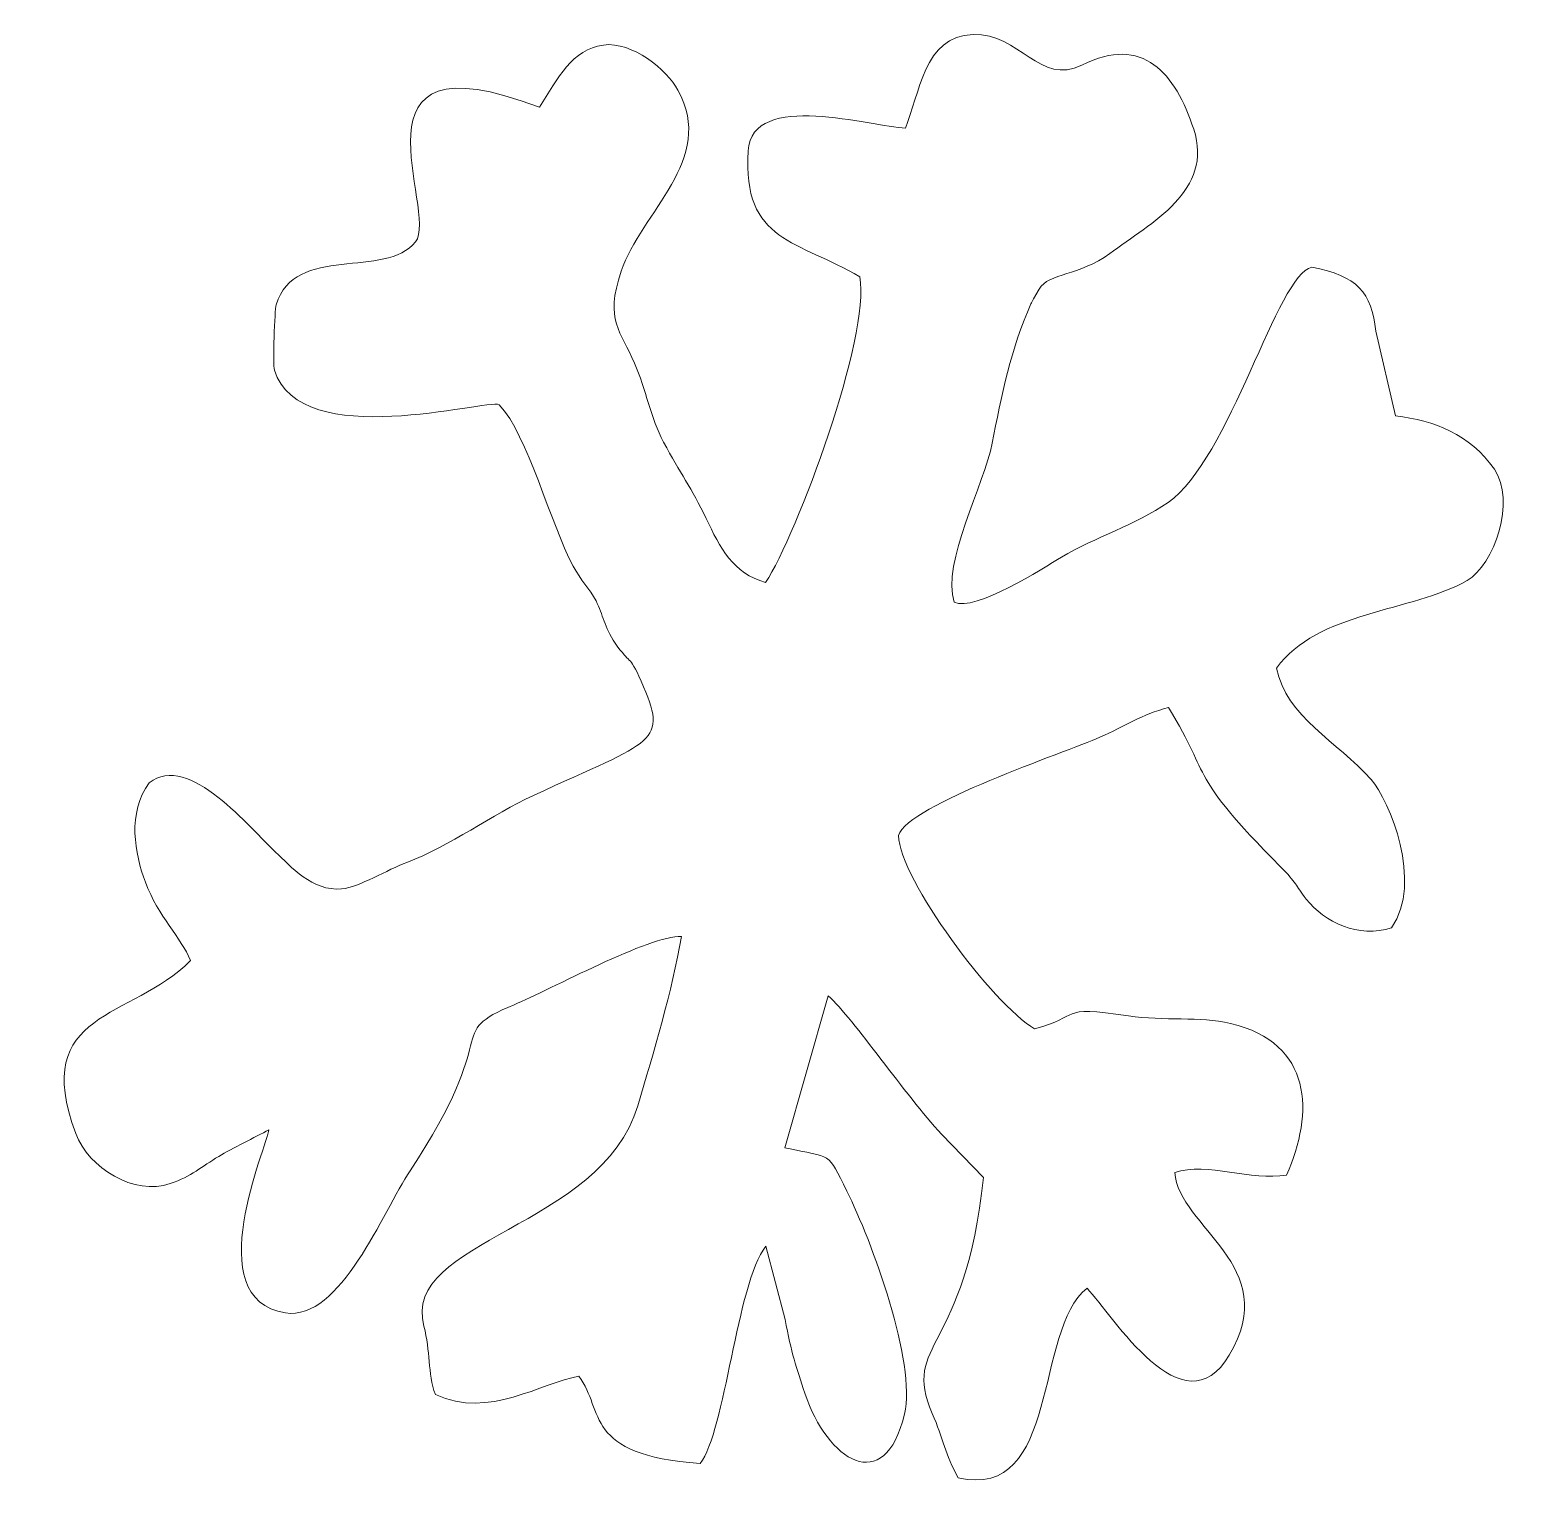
# Model space of a CAD drawing. Header units: millimetres. Extents: x -127 to 127, y -90 to 89.
# Drawn here: x -92.82 to -83.09, y -60.46 to -50.83 of the extents above; entities that cross this region are included whole.
import ezdxf

# ---------------------------------------------------------------- set-up
doc = ezdxf.new("R2010")
doc.units = ezdxf.units.MM
doc.header["$MEASUREMENT"] = 0
doc.layers.add('Layer 1', color=7, linetype='Continuous')

msp = doc.modelspace()

# ---------------------------------------------------------------- linework, layer by layer
at = {"layer": 'Layer 1', "color": 1, "lineweight": 9}
msp.add_open_spline([(-91.2569, -58.0287), (-91.2675, -58.1278), (-91.7215, -59.1395), (-91.1489, -59.2284), (-91.1489, -59.2284), (-90.7894, -59.2841), (-90.5107, -58.5645), (-90.3335, -58.2978), (-90.3335, -58.2978), (-89.7176, -57.3714), (-90.1203, -57.4056), (-89.6522, -57.2109), (-89.6522, -57.2109), (-89.4202, -57.1144), (-88.7617, -56.7525), (-88.5576, -56.7648), (-88.5576, -56.7648), (-88.6178, -57.1193), (-88.7388, -57.5214), (-88.8427, -57.8717), (-88.8427, -57.8717), (-89.081, -58.6753), (-90.3952, -58.7479), (-90.2429, -59.3163), (-90.2429, -59.3163), (-90.1997, -59.4774), (-90.2193, -59.6215), (-90.1679, -59.7637), (-90.1679, -59.7637), (-89.8155, -59.9257), (-89.4758, -59.6841), (-89.2278, -59.6432), (-89.2278, -59.6432), (-89.0575, -59.8722), (-89.2058, -60.1566), (-88.4345, -60.2147), (-88.4345, -60.2147), (-88.2701, -60.0052), (-88.1965, -59.0449), (-88.0053, -58.7915), (-88.0053, -58.7915), (-88.0053, -58.7915), (-87.878, -59.2716), (-87.878, -59.2716), (-87.878, -59.2716), (-87.8384, -59.4889), (-87.8043, -59.5869), (-87.7493, -59.7539), (-87.7493, -59.7539), (-87.6035, -60.1962), (-87.2266, -60.4368), (-87.0976, -59.8918), (-87.0976, -59.8918), (-87.0179, -59.5551), (-87.3124, -58.754), (-87.4742, -58.4305), (-87.4742, -58.4305), (-87.6056, -58.1679), (-87.5602, -58.2163), (-87.8805, -58.1473), (-87.8805, -58.1473), (-87.8805, -58.1473), (-87.596, -57.152), (-87.596, -57.152), (-87.596, -57.152), (-87.4244, -57.3082), (-87.0956, -57.7992), (-86.8544, -58.0581), (-86.8544, -58.0581), (-86.8544, -58.0581), (-86.5802, -58.3421), (-86.5802, -58.3421), (-86.5802, -58.3421), (-86.6984, -59.4893), (-87.1191, -59.4179), (-86.9154, -59.8863), (-86.9154, -59.8863), (-86.8425, -60.0541), (-86.8312, -60.1554), (-86.7465, -60.3074), (-86.7465, -60.3074), (-86.0751, -60.4618), (-86.2516, -59.3384), (-85.902, -59.067), (-85.902, -59.067), (-85.7329, -59.2452), (-85.2721, -60.0097), (-84.9709, -59.5046), (-84.9709, -59.5046), (-84.6214, -58.9181), (-85.3001, -58.6714), (-85.3283, -58.3088), (-85.3283, -58.3088), (-85.113, -58.24), (-84.8298, -58.3653), (-84.5956, -58.3256), (-84.5956, -58.3256), (-84.4166, -57.9173), (-84.4224, -57.4624), (-84.9627, -57.3337), (-84.9627, -57.3337), (-85.168, -57.2848), (-85.3944, -57.3192), (-85.6312, -57.2833), (-85.6312, -57.2833), (-86.1095, -57.2106), (-85.9308, -57.2908), (-86.245, -57.3674), (-86.245, -57.3674), (-86.5195, -57.2094), (-87.1273, -56.3895), (-87.1371, -56.1016), (-87.1371, -56.1016), (-87.0722, -55.9006), (-86.0445, -55.5591), (-85.818, -55.4595), (-85.818, -55.4595), (-85.6535, -55.3873), (-85.5443, -55.3095), (-85.3695, -55.2649), (-85.3695, -55.2649), (-85.0717, -55.7493), (-85.2536, -55.6825), (-84.6377, -56.3052), (-84.6377, -56.3052), (-84.5251, -56.419), (-84.5424, -56.4223), (-84.4673, -56.5185), (-84.4673, -56.5185), (-84.3491, -56.6699), (-84.1233, -56.777), (-83.9091, -56.7062), (-83.9091, -56.7062), (-83.7007, -56.4119), (-83.9209, -55.872), (-84.0426, -55.7357), (-84.0426, -55.7357), (-84.264, -55.4877), (-84.5991, -55.3257), (-84.661, -55.0066), (-84.661, -55.0066), (-84.3972, -54.6354), (-83.774, -54.638), (-83.4137, -54.4329), (-83.4137, -54.4329), (-83.2384, -54.333), (-83.0926, -53.9088), (-83.2361, -53.7043), (-83.2361, -53.7043), (-83.3985, -53.4727), (-83.6267, -53.3857), (-83.8834, -53.3556), (-83.8834, -53.3556), (-83.8834, -53.3556), (-84.0112, -52.8005), (-84.0112, -52.8005), (-84.0112, -52.8005), (-84.0401, -52.5469), (-84.1329, -52.4371), (-84.4311, -52.3819), (-84.4311, -52.3819), (-84.6561, -52.4241), (-84.9675, -53.6438), (-85.3718, -53.9216), (-85.3718, -53.9216), (-85.5873, -54.0696), (-85.8461, -54.148), (-86.0691, -54.2804), (-86.0691, -54.2804), (-86.1862, -54.3498), (-86.6372, -54.6413), (-86.7713, -54.5744), (-86.7713, -54.5744), (-86.8558, -54.3211), (-86.5743, -53.7967), (-86.5225, -53.5328), (-86.5225, -53.5328), (-86.4647, -53.2379), (-86.3981, -52.9), (-86.2691, -52.6222), (-86.2691, -52.6222), (-86.2638, -52.6108), (-86.2587, -52.6004), (-86.2531, -52.5894), (-86.2531, -52.5894), (-86.2531, -52.5894), (-86.2155, -52.525), (-86.2155, -52.525), (-86.2155, -52.525), (-86.1524, -52.4154), (-85.9523, -52.4398), (-85.7539, -52.2928), (-85.7539, -52.2928), (-85.481, -52.0906), (-85.0721, -51.8788), (-85.2038, -51.4784), (-85.2038, -51.4784), (-85.3242, -51.1122), (-85.5361, -50.8566), (-85.9355, -51.0577), (-85.9355, -51.0577), (-86.2115, -51.1966), (-86.3435, -50.8485), (-86.6479, -50.8572), (-86.6479, -50.8572), (-86.9741, -50.8666), (-86.9983, -51.2551), (-87.0912, -51.47), (-87.0912, -51.47), (-87.3098, -51.4644), (-88.0943, -51.219), (-88.1206, -51.6198), (-88.1206, -51.6198), (-88.1601, -52.2232), (-87.7882, -52.2051), (-87.3892, -52.445), (-87.3892, -52.445), (-87.3178, -52.8322), (-87.8015, -54.1347), (-88.006, -54.4456), (-88.006, -54.4456), (-88.2199, -54.3862), (-88.3045, -54.2179), (-88.3954, -54.0266), (-88.3954, -54.0266), (-88.4899, -53.8277), (-88.5659, -53.7306), (-88.6736, -53.5277), (-88.6736, -53.5277), (-88.7583, -53.3682), (-88.7892, -53.1861), (-88.8644, -53.0089), (-88.8644, -53.0089), (-88.9518, -52.8032), (-89.0613, -52.7314), (-88.952, -52.4079), (-88.952, -52.4079), (-88.822, -52.023), (-88.3281, -51.6761), (-88.5796, -51.2225), (-88.5796, -51.2225), (-88.6534, -51.0894), (-88.8774, -50.9013), (-89.0683, -50.9266), (-89.0683, -50.9266), (-89.2736, -50.9539), (-89.3642, -51.1426), (-89.4871, -51.3343), (-89.4871, -51.3343), (-90.8074, -50.8265), (-90.1404, -52.0173), (-90.2981, -52.2162), (-90.2981, -52.2162), (-90.4914, -52.4601), (-91.0911, -52.2274), (-91.2098, -52.6272), (-91.2098, -52.6272), (-91.2194, -52.6595), (-91.2332, -53.0188), (-91.2217, -53.055), (-91.2217, -53.055), (-91.0501, -53.5986), (-89.8343, -53.2427), (-89.7496, -53.2817), (-89.7496, -53.2817), (-89.5623, -53.4815), (-89.4152, -54.0602), (-89.2654, -54.3396), (-89.2654, -54.3396), (-89.2162, -54.4316), (-89.1597, -54.4826), (-89.1162, -54.5668), (-89.1162, -54.5668), (-89.0695, -54.6572), (-89.0648, -54.7344), (-88.9902, -54.8433), (-88.9902, -54.8433), (-88.8885, -54.9914), (-88.9038, -54.9064), (-88.821, -55.0914), (-88.821, -55.0914), (-88.6367, -55.5027), (-88.7344, -55.4739), (-89.5264, -55.8402), (-89.5264, -55.8402), (-89.7958, -55.9647), (-90.0744, -56.1741), (-90.3535, -56.2782), (-90.3535, -56.2782), (-90.4825, -56.3263), (-90.6642, -56.4404), (-90.7812, -56.4518), (-90.7812, -56.4518), (-90.9729, -56.4705), (-91.1165, -56.3017), (-91.2131, -56.2121), (-91.2131, -56.2121), (-91.3761, -56.0608), (-91.7835, -55.5519), (-92.0403, -55.7572), (-92.0403, -55.7572), (-92.1868, -55.9539), (-92.1353, -56.2215), (-92.0655, -56.4087), (-92.0655, -56.4087), (-91.9809, -56.6355), (-91.8312, -56.7679), (-91.7715, -56.922), (-91.7715, -56.922), (-92.157, -57.3123), (-92.8229, -57.243), (-92.5215, -58.0541), (-92.5215, -58.0541), (-92.4375, -58.2801), (-92.1383, -58.4641), (-91.9029, -58.3821), (-91.9029, -58.3821), (-91.765, -58.334), (-91.6966, -58.2701), (-91.5855, -58.2034), (-91.5855, -58.2034), (-91.4975, -58.1506), (-91.3463, -58.0786), (-91.2569, -58.0287)], degree=3, knots=[0, 0, 0, 0, 0.012195, 0.012195, 0.012195, 0.012195, 0.02439, 0.02439, 0.02439, 0.02439, 0.036585, 0.036585, 0.036585, 0.036585, 0.04878, 0.04878, 0.04878, 0.04878, 0.060976, 0.060976, 0.060976, 0.060976, 0.073171, 0.073171, 0.073171, 0.073171, 0.085366, 0.085366, 0.085366, 0.085366, 0.097561, 0.097561, 0.097561, 0.097561, 0.109756, 0.109756, 0.109756, 0.109756, 0.121951, 0.121951, 0.121951, 0.121951, 0.134146, 0.134146, 0.134146, 0.134146, 0.146341, 0.146341, 0.146341, 0.146341, 0.158537, 0.158537, 0.158537, 0.158537, 0.170732, 0.170732, 0.170732, 0.170732, 0.182927, 0.182927, 0.182927, 0.182927, 0.195122, 0.195122, 0.195122, 0.195122, 0.207317, 0.207317, 0.207317, 0.207317, 0.219512, 0.219512, 0.219512, 0.219512, 0.231707, 0.231707, 0.231707, 0.231707, 0.243902, 0.243902, 0.243902, 0.243902, 0.256098, 0.256098, 0.256098, 0.256098, 0.268293, 0.268293, 0.268293, 0.268293, 0.280488, 0.280488, 0.280488, 0.280488, 0.292683, 0.292683, 0.292683, 0.292683, 0.304878, 0.304878, 0.304878, 0.304878, 0.317073, 0.317073, 0.317073, 0.317073, 0.329268, 0.329268, 0.329268, 0.329268, 0.341463, 0.341463, 0.341463, 0.341463, 0.353659, 0.353659, 0.353659, 0.353659, 0.365854, 0.365854, 0.365854, 0.365854, 0.378049, 0.378049, 0.378049, 0.378049, 0.390244, 0.390244, 0.390244, 0.390244, 0.402439, 0.402439, 0.402439, 0.402439, 0.414634, 0.414634, 0.414634, 0.414634, 0.426829, 0.426829, 0.426829, 0.426829, 0.439024, 0.439024, 0.439024, 0.439024, 0.45122, 0.45122, 0.45122, 0.45122, 0.463415, 0.463415, 0.463415, 0.463415, 0.47561, 0.47561, 0.47561, 0.47561, 0.487805, 0.487805, 0.487805, 0.487805, 0.5, 0.5, 0.5, 0.5, 0.512195, 0.512195, 0.512195, 0.512195, 0.52439, 0.52439, 0.52439, 0.52439, 0.536585, 0.536585, 0.536585, 0.536585, 0.54878, 0.54878, 0.54878, 0.54878, 0.560976, 0.560976, 0.560976, 0.560976, 0.573171, 0.573171, 0.573171, 0.573171, 0.585366, 0.585366, 0.585366, 0.585366, 0.597561, 0.597561, 0.597561, 0.597561, 0.609756, 0.609756, 0.609756, 0.609756, 0.621951, 0.621951, 0.621951, 0.621951, 0.634146, 0.634146, 0.634146, 0.634146, 0.646341, 0.646341, 0.646341, 0.646341, 0.658537, 0.658537, 0.658537, 0.658537, 0.670732, 0.670732, 0.670732, 0.670732, 0.682927, 0.682927, 0.682927, 0.682927, 0.695122, 0.695122, 0.695122, 0.695122, 0.707317, 0.707317, 0.707317, 0.707317, 0.719512, 0.719512, 0.719512, 0.719512, 0.731707, 0.731707, 0.731707, 0.731707, 0.743902, 0.743902, 0.743902, 0.743902, 0.756098, 0.756098, 0.756098, 0.756098, 0.768293, 0.768293, 0.768293, 0.768293, 0.780488, 0.780488, 0.780488, 0.780488, 0.792683, 0.792683, 0.792683, 0.792683, 0.804878, 0.804878, 0.804878, 0.804878, 0.817073, 0.817073, 0.817073, 0.817073, 0.829268, 0.829268, 0.829268, 0.829268, 0.841463, 0.841463, 0.841463, 0.841463, 0.853659, 0.853659, 0.853659, 0.853659, 0.865854, 0.865854, 0.865854, 0.865854, 0.878049, 0.878049, 0.878049, 0.878049, 0.890244, 0.890244, 0.890244, 0.890244, 0.902439, 0.902439, 0.902439, 0.902439, 0.914634, 0.914634, 0.914634, 0.914634, 0.926829, 0.926829, 0.926829, 0.926829, 0.939024, 0.939024, 0.939024, 0.939024, 0.95122, 0.95122, 0.95122, 0.95122, 0.963415, 0.963415, 0.963415, 0.963415, 0.97561, 0.97561, 0.97561, 0.97561, 1, 1, 1, 1], dxfattribs=at)

doc.saveas('drawing.dxf')
